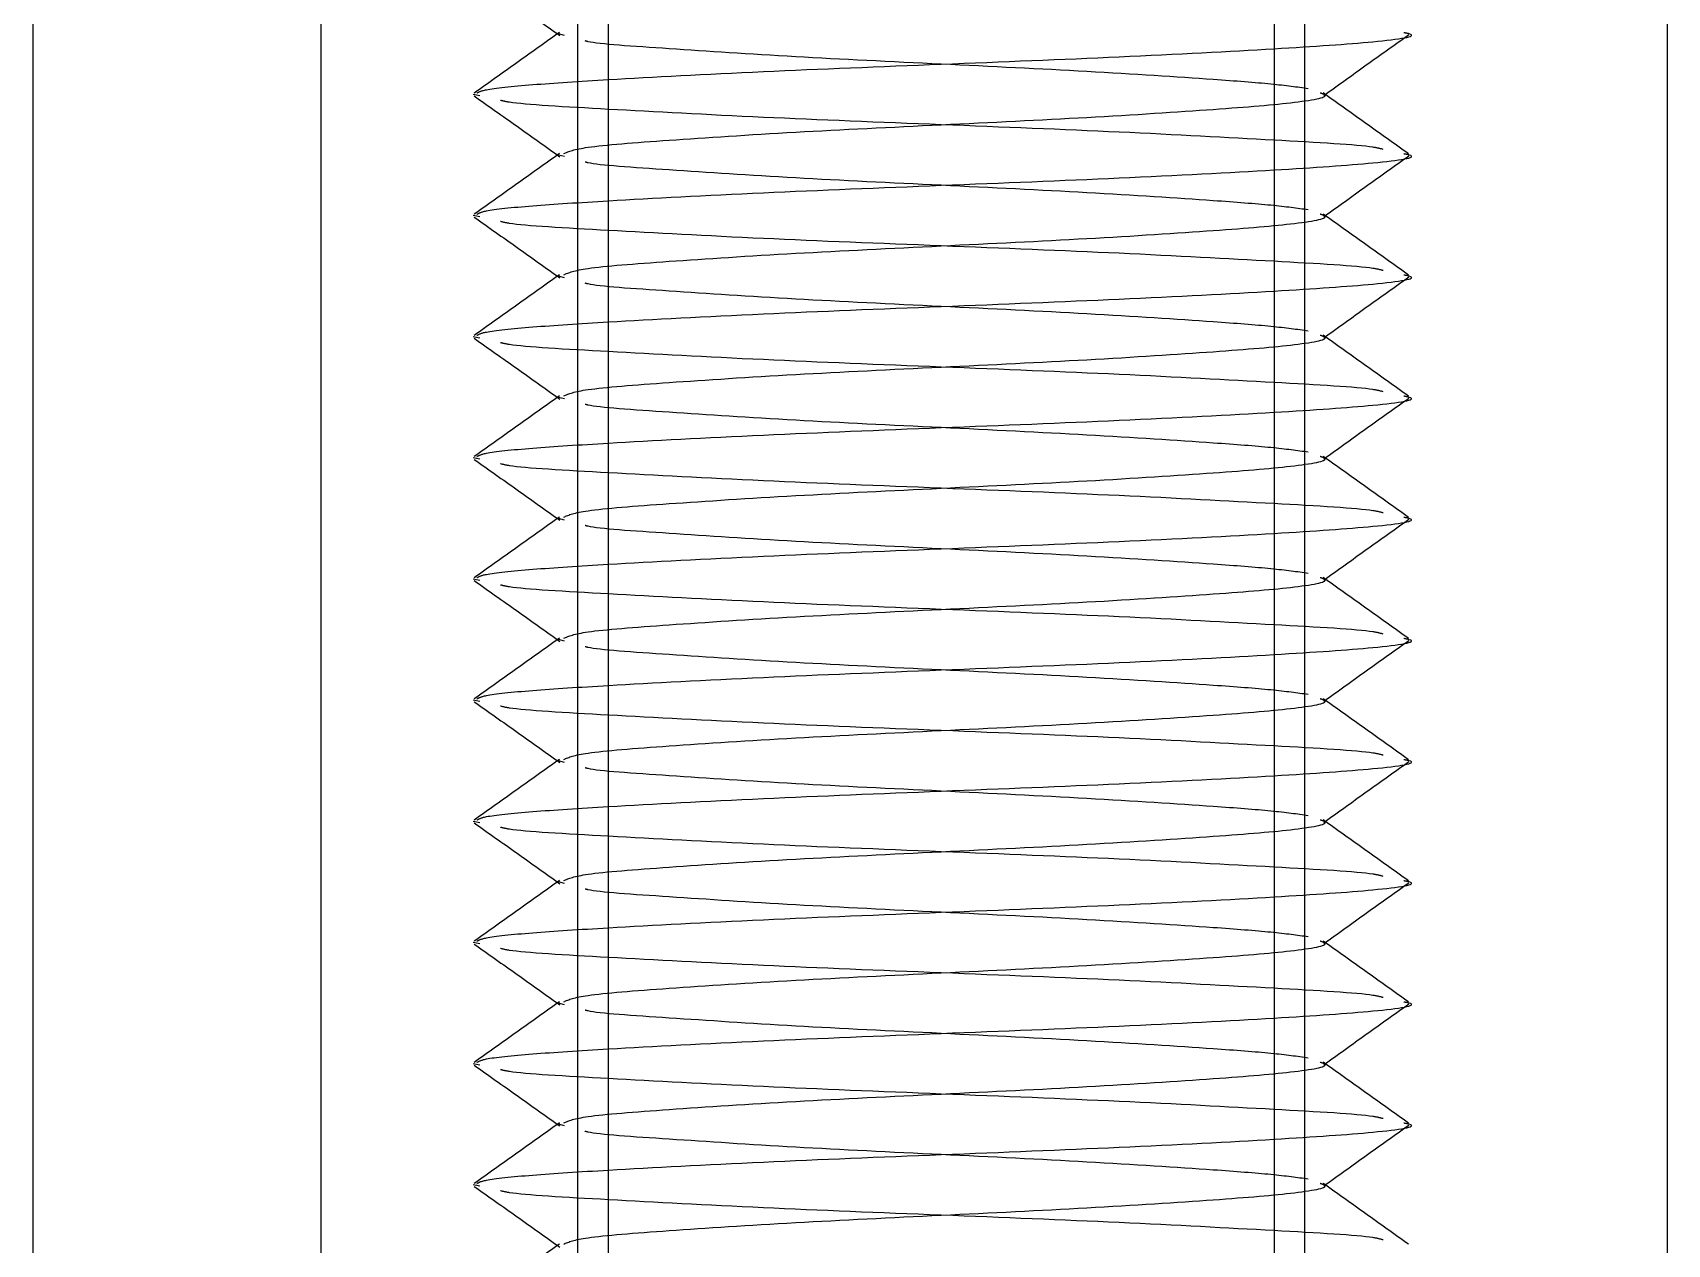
# Model space of a CAD drawing. Header units: metres. Extents: x 0 to 63075, y 0 to 44550.
# Drawn here: x 13856.6 to 13883.59, y 27014.86 to 27034.86 of the extents above; entities that cross this region are included whole.
import ezdxf

# ---------------------------------------------------------------- set-up
doc = ezdxf.new("R2010")
doc.units = ezdxf.units.M
doc.header["$LTSCALE"] = 75
doc.linetypes.add('HIDDEN2', pattern=[4.7625, 3.175, -1.5875])
for name, color, linetype in [('SDM', 7, 'Continuous'), ('SL4', 4, 'Continuous'), ('ST1', 7, 'HIDDEN2')]:
    doc.layers.add(name, color=color, linetype=linetype)

# ---------------------------------------------------------------- blocks, each defined once
blk = doc.blocks.new('A$Cb6dca9d5')
at = {"layer": 'SL4'}
for p, q in [((14.892, 378.194), (14.892, 86.437)), ((10.135, 378.019), (10.135, 91.194)), ((37.122, 344.397), (37.122, 117.694))]:
    blk.add_line(p, q, dxfattribs=at)
at = {"layer": 'ST1'}
for p, q in [((14.892, 381.194), (14.892, 86.437)), ((37.122, 381.194), (37.122, 81.194)), ((19.135, 121.694), (19.135, 340.694)), ((19.635, 340.694), (19.635, 121.694)), ((30.635, 121.694), (30.635, 340.694)), ((31.135, 340.694), (31.135, 121.694)), ((18.915, 295.042), (18.814, 295.069)), ((17.515, 294.046), (17.408, 294.069)), ((18.915, 293.042), (18.814, 293.069)), ((17.515, 292.046), (17.408, 292.069)), ((18.915, 291.042), (18.814, 291.069)), ((17.515, 290.046), (17.408, 290.069)), ((18.915, 289.042), (18.814, 289.069)), ((17.515, 288.046), (17.408, 288.069)), ((18.915, 287.042), (18.814, 287.069)), ((17.515, 286.046), (17.408, 286.069)), ((18.915, 285.042), (18.814, 285.069)), ((17.515, 284.046), (17.408, 284.069)), ((18.915, 283.042), (18.814, 283.069)), ((17.515, 282.046), (17.408, 282.069)), ((18.915, 281.042), (18.814, 281.069)), ((17.515, 280.046), (17.408, 280.069)), ((18.915, 279.042), (18.814, 279.069)), ((17.515, 278.046), (17.408, 278.069)), ((18.915, 277.042), (18.814, 277.069)), ((17.515, 276.046), (17.408, 276.069))]:
    blk.add_line(p, q, dxfattribs=at)
for points, knots in [([(17.426, 296.045), (17.661, 295.878), (18.131, 295.543), (18.601, 295.208), (18.836, 295.041)], [0, 0, 0, 0, 0.500089, 1, 1, 1, 1]), ([(18.831, 295.093), (18.596, 294.926), (18.127, 294.591), (17.658, 294.257), (17.423, 294.09)], [0, 0, 0, 0, 0.499958, 1, 1, 1, 1]), ([(17.466, 294.09), (17.501, 294.109), (17.589, 294.159), (18.318, 294.231), (19.772, 294.325), (22.098, 294.448), (25.136, 294.569), (28.168, 294.689), (30.757, 294.825), (32.389, 294.938), (33.063, 295.032), (32.805, 295.082), (32.771, 295.088)], [0, 0, 0, 0, 0.055573, 0.142553, 0.229074, 0.356478, 0.480628, 0.604778, 0.732181, 0.854555, 0.980855, 1, 1, 1, 1]), ([(31.45, 294.053), (31.684, 294.221), (32.153, 294.555), (32.623, 294.889), (32.857, 295.056)], [0, 0, 0, 0, 0.499967, 1, 1, 1, 1]), ([(31.195, 294.163), (31.012, 294.188), (30.646, 294.239), (29.468, 294.328), (27.621, 294.448), (25.139, 294.569), (22.633, 294.689), (20.614, 294.826), (19.43, 294.902), (19.269, 294.949), (19.254, 294.953)], [0, 0, 0, 0, 0.098651, 0.197725, 0.357803, 0.513786, 0.669769, 0.829847, 0.983594, 1, 1, 1, 1]), ([(17.426, 294.045), (17.661, 293.878), (18.131, 293.543), (18.601, 293.208), (18.836, 293.041)], [0, 0, 0, 0, 0.5000892, 1, 1, 1, 1]), ([(32.429, 293.162), (32.384, 293.174), (32.181, 293.228), (30.682, 293.311), (28.187, 293.448), (25.135, 293.569), (22.082, 293.689), (19.591, 293.826), (18.1, 293.908), (17.898, 293.961), (17.857, 293.972)], [0, 0, 0, 0, 0.043096, 0.193298, 0.349673, 0.502056, 0.654439, 0.810815, 0.961016, 1, 1, 1, 1]), ([(18.902, 293.092), (18.987, 293.128), (19.171, 293.206), (20.569, 293.312), (22.645, 293.448), (25.137, 293.569), (27.617, 293.689), (29.729, 293.825), (31.089, 293.938), (31.58, 294.033), (31.416, 294.084), (31.391, 294.092)], [0, 0, 0, 0, 0.103426, 0.225711, 0.353032, 0.477096, 0.60116, 0.728481, 0.850766, 0.976983, 1, 1, 1, 1]), ([(32.849, 293.088), (32.614, 293.256), (32.144, 293.591), (31.674, 293.926), (31.439, 294.093)], [0, 0, 0, 0, 0.500092, 1, 1, 1, 1]), ([(18.831, 293.093), (18.596, 292.926), (18.127, 292.591), (17.658, 292.257), (17.423, 292.09)], [0, 0, 0, 0, 0.499958, 1, 1, 1, 1]), ([(17.466, 292.09), (17.501, 292.109), (17.589, 292.159), (18.318, 292.231), (19.772, 292.325), (22.098, 292.448), (25.136, 292.569), (28.168, 292.689), (30.757, 292.825), (32.389, 292.938), (33.063, 293.032), (32.805, 293.082), (32.771, 293.088)], [0, 0, 0, 0, 0.055573, 0.142553, 0.229074, 0.356478, 0.480628, 0.604778, 0.732181, 0.854555, 0.980855, 1, 1, 1, 1]), ([(31.195, 292.163), (31.012, 292.188), (30.646, 292.239), (29.468, 292.328), (27.621, 292.448), (25.139, 292.569), (22.633, 292.689), (20.614, 292.826), (19.43, 292.902), (19.269, 292.949), (19.254, 292.953)], [0, 0, 0, 0, 0.098651, 0.197725, 0.357803, 0.513786, 0.669769, 0.829847, 0.983594, 1, 1, 1, 1]), ([(31.45, 292.053), (31.684, 292.221), (32.153, 292.555), (32.623, 292.889), (32.857, 293.056)], [0, 0, 0, 0, 0.499967, 1, 1, 1, 1]), ([(17.426, 292.045), (17.661, 291.878), (18.131, 291.543), (18.601, 291.208), (18.836, 291.041)], [0, 0, 0, 0, 0.500089, 1, 1, 1, 1]), ([(18.902, 291.092), (18.987, 291.128), (19.171, 291.206), (20.569, 291.312), (22.645, 291.448), (25.137, 291.569), (27.617, 291.689), (29.729, 291.825), (31.089, 291.938), (31.58, 292.033), (31.416, 292.084), (31.391, 292.092)], [0, 0, 0, 0, 0.103426, 0.225711, 0.353032, 0.477096, 0.60116, 0.728481, 0.850766, 0.976983, 1, 1, 1, 1]), ([(32.849, 291.088), (32.614, 291.256), (32.144, 291.591), (31.674, 291.926), (31.439, 292.093)], [0, 0, 0, 0, 0.5000921, 1, 1, 1, 1]), ([(32.429, 291.162), (32.384, 291.174), (32.181, 291.228), (30.682, 291.311), (28.187, 291.448), (25.135, 291.569), (22.082, 291.689), (19.591, 291.826), (18.1, 291.908), (17.898, 291.961), (17.857, 291.972)], [0, 0, 0, 0, 0.043096, 0.193298, 0.349673, 0.502056, 0.654439, 0.810815, 0.961016, 1, 1, 1, 1]), ([(18.831, 291.093), (18.596, 290.926), (18.127, 290.591), (17.658, 290.257), (17.423, 290.09)], [0, 0, 0, 0, 0.4999583, 1, 1, 1, 1]), ([(17.466, 290.09), (17.501, 290.109), (17.589, 290.159), (18.318, 290.231), (19.772, 290.325), (22.098, 290.448), (25.136, 290.569), (28.168, 290.689), (30.757, 290.825), (32.389, 290.938), (33.063, 291.032), (32.805, 291.082), (32.771, 291.088)], [0, 0, 0, 0, 0.055573, 0.142553, 0.229074, 0.356478, 0.480628, 0.604778, 0.732181, 0.854555, 0.980855, 1, 1, 1, 1]), ([(31.195, 290.163), (31.012, 290.188), (30.646, 290.239), (29.468, 290.328), (27.621, 290.448), (25.139, 290.569), (22.633, 290.689), (20.614, 290.826), (19.43, 290.902), (19.269, 290.949), (19.254, 290.953)], [0, 0, 0, 0, 0.098651, 0.197725, 0.357803, 0.513786, 0.669769, 0.829847, 0.983594, 1, 1, 1, 1]), ([(31.45, 290.053), (31.684, 290.221), (32.153, 290.555), (32.623, 290.889), (32.857, 291.056)], [0, 0, 0, 0, 0.499967, 1, 1, 1, 1]), ([(17.426, 290.045), (17.661, 289.878), (18.131, 289.543), (18.601, 289.208), (18.836, 289.041)], [0, 0, 0, 0, 0.500089, 1, 1, 1, 1]), ([(32.429, 289.162), (32.384, 289.174), (32.181, 289.228), (30.682, 289.311), (28.187, 289.448), (25.135, 289.569), (22.082, 289.689), (19.591, 289.826), (18.1, 289.908), (17.898, 289.961), (17.857, 289.972)], [0, 0, 0, 0, 0.043096, 0.193298, 0.349673, 0.502056, 0.654439, 0.810815, 0.961016, 1, 1, 1, 1]), ([(18.902, 289.092), (18.987, 289.128), (19.171, 289.206), (20.569, 289.312), (22.645, 289.448), (25.137, 289.569), (27.617, 289.689), (29.729, 289.825), (31.089, 289.938), (31.58, 290.033), (31.416, 290.084), (31.391, 290.092)], [0, 0, 0, 0, 0.103426, 0.225711, 0.353032, 0.477096, 0.60116, 0.728481, 0.850766, 0.976983, 1, 1, 1, 1]), ([(32.849, 289.088), (32.614, 289.256), (32.144, 289.591), (31.674, 289.926), (31.439, 290.093)], [0, 0, 0, 0, 0.500092, 1, 1, 1, 1]), ([(18.831, 289.093), (18.596, 288.926), (18.127, 288.591), (17.658, 288.257), (17.423, 288.09)], [0, 0, 0, 0, 0.499958, 1, 1, 1, 1]), ([(17.466, 288.09), (17.501, 288.109), (17.589, 288.159), (18.318, 288.231), (19.772, 288.325), (22.098, 288.448), (25.136, 288.569), (28.168, 288.689), (30.757, 288.825), (32.389, 288.938), (33.063, 289.032), (32.805, 289.082), (32.771, 289.088)], [0, 0, 0, 0, 0.055573, 0.142553, 0.229074, 0.356478, 0.480628, 0.604778, 0.732181, 0.854555, 0.980855, 1, 1, 1, 1]), ([(31.45, 288.053), (31.684, 288.221), (32.153, 288.555), (32.623, 288.889), (32.857, 289.056)], [0, 0, 0, 0, 0.499967, 1, 1, 1, 1]), ([(31.195, 288.163), (31.012, 288.188), (30.646, 288.239), (29.468, 288.328), (27.621, 288.448), (25.139, 288.569), (22.633, 288.689), (20.614, 288.826), (19.43, 288.902), (19.269, 288.949), (19.254, 288.953)], [0, 0, 0, 0, 0.098651, 0.197725, 0.357803, 0.513786, 0.669769, 0.829847, 0.983594, 1, 1, 1, 1]), ([(17.426, 288.045), (17.661, 287.878), (18.131, 287.543), (18.601, 287.208), (18.836, 287.041)], [0, 0, 0, 0, 0.500089, 1, 1, 1, 1]), ([(32.429, 287.162), (32.384, 287.174), (32.181, 287.228), (30.682, 287.311), (28.187, 287.448), (25.135, 287.569), (22.082, 287.689), (19.591, 287.826), (18.1, 287.908), (17.898, 287.961), (17.857, 287.972)], [0, 0, 0, 0, 0.043096, 0.193298, 0.349673, 0.502056, 0.654439, 0.810815, 0.961016, 1, 1, 1, 1]), ([(18.902, 287.092), (18.987, 287.128), (19.171, 287.206), (20.569, 287.312), (22.645, 287.448), (25.137, 287.569), (27.617, 287.689), (29.729, 287.825), (31.089, 287.938), (31.58, 288.033), (31.416, 288.084), (31.391, 288.092)], [0, 0, 0, 0, 0.103426, 0.225711, 0.353032, 0.477096, 0.60116, 0.728481, 0.850766, 0.976983, 1, 1, 1, 1]), ([(32.849, 287.088), (32.614, 287.256), (32.144, 287.591), (31.674, 287.926), (31.439, 288.093)], [0, 0, 0, 0, 0.5000921, 1, 1, 1, 1]), ([(18.831, 287.093), (18.596, 286.926), (18.127, 286.591), (17.658, 286.257), (17.423, 286.09)], [0, 0, 0, 0, 0.4999583, 1, 1, 1, 1]), ([(17.466, 286.09), (17.501, 286.109), (17.589, 286.159), (18.318, 286.231), (19.772, 286.325), (22.098, 286.448), (25.136, 286.569), (28.168, 286.689), (30.757, 286.825), (32.389, 286.938), (33.063, 287.032), (32.805, 287.082), (32.771, 287.088)], [0, 0, 0, 0, 0.055573, 0.142553, 0.229074, 0.356478, 0.480628, 0.604778, 0.732181, 0.854555, 0.980855, 1, 1, 1, 1]), ([(31.195, 286.163), (31.012, 286.188), (30.646, 286.239), (29.468, 286.328), (27.621, 286.448), (25.139, 286.569), (22.633, 286.689), (20.614, 286.826), (19.43, 286.902), (19.269, 286.949), (19.254, 286.953)], [0, 0, 0, 0, 0.098651, 0.197725, 0.357803, 0.513786, 0.669769, 0.829847, 0.983594, 1, 1, 1, 1]), ([(31.45, 286.053), (31.684, 286.221), (32.153, 286.555), (32.623, 286.889), (32.857, 287.056)], [0, 0, 0, 0, 0.499967, 1, 1, 1, 1]), ([(18.902, 285.092), (18.987, 285.128), (19.171, 285.206), (20.569, 285.312), (22.645, 285.448), (25.137, 285.569), (27.617, 285.689), (29.729, 285.825), (31.089, 285.938), (31.58, 286.033), (31.416, 286.084), (31.391, 286.092)], [0, 0, 0, 0, 0.103426, 0.225711, 0.353032, 0.477096, 0.60116, 0.728481, 0.850766, 0.976983, 1, 1, 1, 1]), ([(32.849, 285.088), (32.614, 285.256), (32.144, 285.591), (31.674, 285.926), (31.439, 286.093)], [0, 0, 0, 0, 0.5000921, 1, 1, 1, 1]), ([(17.426, 286.045), (17.661, 285.878), (18.131, 285.543), (18.601, 285.208), (18.836, 285.041)], [0, 0, 0, 0, 0.500089, 1, 1, 1, 1]), ([(32.429, 285.162), (32.384, 285.174), (32.181, 285.228), (30.682, 285.311), (28.187, 285.448), (25.135, 285.569), (22.082, 285.689), (19.591, 285.826), (18.1, 285.908), (17.898, 285.961), (17.857, 285.972)], [0, 0, 0, 0, 0.043096, 0.193298, 0.349673, 0.502056, 0.654439, 0.810815, 0.961016, 1, 1, 1, 1]), ([(18.831, 285.093), (18.596, 284.926), (18.127, 284.591), (17.658, 284.257), (17.423, 284.09)], [0, 0, 0, 0, 0.499958, 1, 1, 1, 1]), ([(17.466, 284.09), (17.501, 284.109), (17.589, 284.159), (18.318, 284.231), (19.772, 284.325), (22.098, 284.448), (25.136, 284.569), (28.168, 284.689), (30.757, 284.825), (32.389, 284.938), (33.063, 285.032), (32.805, 285.082), (32.771, 285.088)], [0, 0, 0, 0, 0.055573, 0.142553, 0.229074, 0.356478, 0.480628, 0.604778, 0.732181, 0.854555, 0.980855, 1, 1, 1, 1]), ([(31.45, 284.053), (31.684, 284.221), (32.153, 284.555), (32.623, 284.889), (32.857, 285.056)], [0, 0, 0, 0, 0.4999673, 1, 1, 1, 1]), ([(31.195, 284.163), (31.012, 284.188), (30.646, 284.239), (29.468, 284.328), (27.621, 284.448), (25.139, 284.569), (22.633, 284.689), (20.614, 284.826), (19.43, 284.902), (19.269, 284.949), (19.254, 284.953)], [0, 0, 0, 0, 0.098651, 0.197725, 0.357803, 0.513786, 0.669769, 0.829847, 0.983594, 1, 1, 1, 1]), ([(17.426, 284.045), (17.661, 283.878), (18.131, 283.543), (18.601, 283.208), (18.836, 283.041)], [0, 0, 0, 0, 0.500089, 1, 1, 1, 1]), ([(32.429, 283.162), (32.384, 283.174), (32.181, 283.228), (30.682, 283.311), (28.187, 283.448), (25.135, 283.569), (22.082, 283.689), (19.591, 283.826), (18.1, 283.908), (17.898, 283.961), (17.857, 283.972)], [0, 0, 0, 0, 0.043096, 0.193298, 0.349673, 0.502056, 0.654439, 0.810815, 0.961016, 1, 1, 1, 1]), ([(18.902, 283.092), (18.987, 283.128), (19.171, 283.206), (20.569, 283.312), (22.645, 283.448), (25.137, 283.569), (27.617, 283.689), (29.729, 283.825), (31.089, 283.938), (31.58, 284.033), (31.416, 284.084), (31.391, 284.092)], [0, 0, 0, 0, 0.103426, 0.225711, 0.353032, 0.477096, 0.60116, 0.728481, 0.850766, 0.976983, 1, 1, 1, 1]), ([(32.849, 283.088), (32.614, 283.256), (32.144, 283.591), (31.674, 283.926), (31.439, 284.093)], [0, 0, 0, 0, 0.500092, 1, 1, 1, 1]), ([(18.831, 283.093), (18.596, 282.926), (18.127, 282.591), (17.658, 282.257), (17.423, 282.09)], [0, 0, 0, 0, 0.4999583, 1, 1, 1, 1]), ([(17.466, 282.09), (17.501, 282.109), (17.589, 282.159), (18.318, 282.231), (19.772, 282.325), (22.098, 282.448), (25.136, 282.569), (28.168, 282.689), (30.757, 282.825), (32.389, 282.938), (33.063, 283.032), (32.805, 283.082), (32.771, 283.088)], [0, 0, 0, 0, 0.0555734, 0.1425526, 0.2290743, 0.3564777, 0.4806278, 0.604778, 0.7321813, 0.8545546, 0.980855, 1, 1, 1, 1]), ([(31.195, 282.163), (31.012, 282.188), (30.646, 282.239), (29.468, 282.328), (27.621, 282.448), (25.139, 282.569), (22.633, 282.689), (20.614, 282.826), (19.43, 282.902), (19.269, 282.949), (19.254, 282.953)], [0, 0, 0, 0, 0.098651, 0.197725, 0.357803, 0.513786, 0.669769, 0.829847, 0.983594, 1, 1, 1, 1]), ([(31.45, 282.053), (31.684, 282.221), (32.153, 282.555), (32.623, 282.889), (32.857, 283.056)], [0, 0, 0, 0, 0.499967, 1, 1, 1, 1]), ([(17.426, 282.045), (17.661, 281.878), (18.131, 281.543), (18.601, 281.208), (18.836, 281.041)], [0, 0, 0, 0, 0.5000892, 1, 1, 1, 1]), ([(18.902, 281.092), (18.987, 281.128), (19.171, 281.206), (20.569, 281.312), (22.645, 281.448), (25.137, 281.569), (27.617, 281.689), (29.729, 281.825), (31.089, 281.938), (31.58, 282.033), (31.416, 282.084), (31.391, 282.092)], [0, 0, 0, 0, 0.103426, 0.225711, 0.353032, 0.477096, 0.60116, 0.728481, 0.850766, 0.976983, 1, 1, 1, 1]), ([(32.849, 281.088), (32.614, 281.256), (32.144, 281.591), (31.674, 281.926), (31.439, 282.093)], [0, 0, 0, 0, 0.500092, 1, 1, 1, 1]), ([(32.429, 281.162), (32.384, 281.174), (32.181, 281.228), (30.682, 281.311), (28.187, 281.448), (25.135, 281.569), (22.082, 281.689), (19.591, 281.826), (18.1, 281.908), (17.898, 281.961), (17.857, 281.972)], [0, 0, 0, 0, 0.043096, 0.193298, 0.349673, 0.502056, 0.654439, 0.810815, 0.961016, 1, 1, 1, 1]), ([(18.831, 281.093), (18.596, 280.926), (18.127, 280.591), (17.658, 280.257), (17.423, 280.09)], [0, 0, 0, 0, 0.4999583, 1, 1, 1, 1]), ([(17.466, 280.09), (17.501, 280.109), (17.589, 280.159), (18.318, 280.231), (19.772, 280.325), (22.098, 280.448), (25.136, 280.569), (28.168, 280.689), (30.757, 280.825), (32.389, 280.938), (33.063, 281.032), (32.805, 281.082), (32.771, 281.088)], [0, 0, 0, 0, 0.0555734, 0.1425526, 0.2290743, 0.3564777, 0.4806278, 0.604778, 0.7321813, 0.8545546, 0.980855, 1, 1, 1, 1]), ([(31.195, 280.163), (31.012, 280.188), (30.646, 280.239), (29.468, 280.328), (27.621, 280.448), (25.139, 280.569), (22.633, 280.689), (20.614, 280.826), (19.43, 280.902), (19.269, 280.949), (19.254, 280.953)], [0, 0, 0, 0, 0.098651, 0.197725, 0.357803, 0.513786, 0.669769, 0.829847, 0.983594, 1, 1, 1, 1]), ([(31.45, 280.053), (31.684, 280.221), (32.153, 280.555), (32.623, 280.889), (32.857, 281.056)], [0, 0, 0, 0, 0.499967, 1, 1, 1, 1]), ([(17.426, 280.045), (17.661, 279.878), (18.131, 279.543), (18.601, 279.208), (18.836, 279.041)], [0, 0, 0, 0, 0.5000892, 1, 1, 1, 1]), ([(32.429, 279.162), (32.384, 279.174), (32.181, 279.228), (30.682, 279.311), (28.187, 279.448), (25.135, 279.569), (22.082, 279.689), (19.591, 279.826), (18.1, 279.908), (17.898, 279.961), (17.857, 279.972)], [0, 0, 0, 0, 0.043096, 0.193298, 0.349673, 0.502056, 0.654439, 0.810815, 0.961016, 1, 1, 1, 1]), ([(18.902, 279.092), (18.987, 279.128), (19.171, 279.206), (20.569, 279.312), (22.645, 279.448), (25.137, 279.569), (27.617, 279.689), (29.729, 279.825), (31.089, 279.938), (31.58, 280.033), (31.416, 280.084), (31.391, 280.092)], [0, 0, 0, 0, 0.103426, 0.225711, 0.353032, 0.477096, 0.60116, 0.728481, 0.850766, 0.976983, 1, 1, 1, 1]), ([(32.849, 279.088), (32.614, 279.256), (32.144, 279.591), (31.674, 279.926), (31.439, 280.093)], [0, 0, 0, 0, 0.500092, 1, 1, 1, 1]), ([(18.831, 279.093), (18.596, 278.926), (18.127, 278.591), (17.658, 278.257), (17.423, 278.09)], [0, 0, 0, 0, 0.4999583, 1, 1, 1, 1]), ([(17.466, 278.09), (17.501, 278.109), (17.589, 278.159), (18.318, 278.231), (19.772, 278.325), (22.098, 278.448), (25.136, 278.569), (28.168, 278.689), (30.757, 278.825), (32.389, 278.938), (33.063, 279.032), (32.805, 279.082), (32.771, 279.088)], [0, 0, 0, 0, 0.0555734, 0.1425526, 0.2290743, 0.3564777, 0.4806278, 0.604778, 0.7321813, 0.8545546, 0.980855, 1, 1, 1, 1]), ([(31.45, 278.053), (31.684, 278.221), (32.153, 278.555), (32.623, 278.889), (32.857, 279.056)], [0, 0, 0, 0, 0.4999673, 1, 1, 1, 1]), ([(31.195, 278.163), (31.012, 278.188), (30.646, 278.239), (29.468, 278.328), (27.621, 278.448), (25.139, 278.569), (22.633, 278.689), (20.614, 278.826), (19.43, 278.902), (19.269, 278.949), (19.254, 278.953)], [0, 0, 0, 0, 0.098651, 0.197725, 0.357803, 0.513786, 0.669769, 0.829847, 0.983594, 1, 1, 1, 1]), ([(17.426, 278.045), (17.661, 277.878), (18.131, 277.543), (18.601, 277.208), (18.836, 277.041)], [0, 0, 0, 0, 0.500089, 1, 1, 1, 1]), ([(32.429, 277.162), (32.384, 277.174), (32.181, 277.228), (30.682, 277.311), (28.187, 277.448), (25.135, 277.569), (22.082, 277.689), (19.591, 277.826), (18.1, 277.908), (17.898, 277.961), (17.857, 277.972)], [0, 0, 0, 0, 0.043096, 0.193298, 0.349673, 0.502056, 0.654439, 0.810815, 0.961016, 1, 1, 1, 1]), ([(18.902, 277.092), (18.987, 277.128), (19.171, 277.206), (20.569, 277.312), (22.645, 277.448), (25.137, 277.569), (27.617, 277.689), (29.729, 277.825), (31.089, 277.938), (31.58, 278.033), (31.416, 278.084), (31.391, 278.092)], [0, 0, 0, 0, 0.103426, 0.225711, 0.353032, 0.477096, 0.60116, 0.728481, 0.850766, 0.976983, 1, 1, 1, 1]), ([(32.849, 277.088), (32.614, 277.256), (32.144, 277.591), (31.674, 277.926), (31.439, 278.093)], [0, 0, 0, 0, 0.500092, 1, 1, 1, 1]), ([(18.831, 277.093), (18.596, 276.926), (18.127, 276.591), (17.658, 276.257), (17.423, 276.09)], [0, 0, 0, 0, 0.4999583, 1, 1, 1, 1]), ([(17.466, 276.09), (17.501, 276.109), (17.589, 276.159), (18.318, 276.231), (19.772, 276.325), (22.098, 276.448), (25.136, 276.569), (28.168, 276.689), (30.757, 276.825), (32.389, 276.938), (33.063, 277.032), (32.805, 277.082), (32.771, 277.088)], [0, 0, 0, 0, 0.055573, 0.142553, 0.229074, 0.356478, 0.480628, 0.604778, 0.732181, 0.854555, 0.980855, 1, 1, 1, 1]), ([(31.195, 276.163), (31.012, 276.188), (30.646, 276.239), (29.468, 276.328), (27.621, 276.448), (25.139, 276.569), (22.633, 276.689), (20.614, 276.826), (19.43, 276.902), (19.269, 276.949), (19.254, 276.953)], [0, 0, 0, 0, 0.098651, 0.197725, 0.357803, 0.513786, 0.669769, 0.829847, 0.983594, 1, 1, 1, 1]), ([(31.45, 276.053), (31.684, 276.221), (32.153, 276.555), (32.623, 276.889), (32.857, 277.056)], [0, 0, 0, 0, 0.499967, 1, 1, 1, 1]), ([(18.902, 275.092), (18.987, 275.128), (19.171, 275.206), (20.569, 275.312), (22.645, 275.448), (25.137, 275.569), (27.617, 275.689), (29.729, 275.825), (31.089, 275.938), (31.58, 276.033), (31.416, 276.084), (31.391, 276.092)], [0, 0, 0, 0, 0.1034259, 0.2257113, 0.3530321, 0.4770962, 0.6011602, 0.728481, 0.8507664, 0.976983, 1, 1, 1, 1]), ([(32.849, 275.088), (32.614, 275.256), (32.144, 275.591), (31.674, 275.926), (31.439, 276.093)], [0, 0, 0, 0, 0.500092, 1, 1, 1, 1]), ([(17.426, 276.045), (17.661, 275.878), (18.131, 275.543), (18.601, 275.208), (18.836, 275.041)], [0, 0, 0, 0, 0.500089, 1, 1, 1, 1]), ([(32.429, 275.162), (32.384, 275.174), (32.181, 275.228), (30.682, 275.311), (28.187, 275.448), (25.135, 275.569), (22.082, 275.689), (19.591, 275.826), (18.1, 275.908), (17.898, 275.961), (17.857, 275.972)], [0, 0, 0, 0, 0.043096, 0.193298, 0.349673, 0.502056, 0.654439, 0.810815, 0.961016, 1, 1, 1, 1]), ([(18.831, 275.093), (18.596, 274.926), (18.127, 274.591), (17.658, 274.257), (17.423, 274.09)], [0, 0, 0, 0, 0.499958, 1, 1, 1, 1])]:
    blk.add_open_spline(points, degree=3, knots=knots, dxfattribs=at)

msp = doc.modelspace()

# ---------------------------------------------------------------- block references
at = {"layer": 'SDM'}
msp.add_blockref('A$Cb6dca9d5', (13846.469, 26739.769), dxfattribs=at)

doc.saveas('drawing.dxf')
